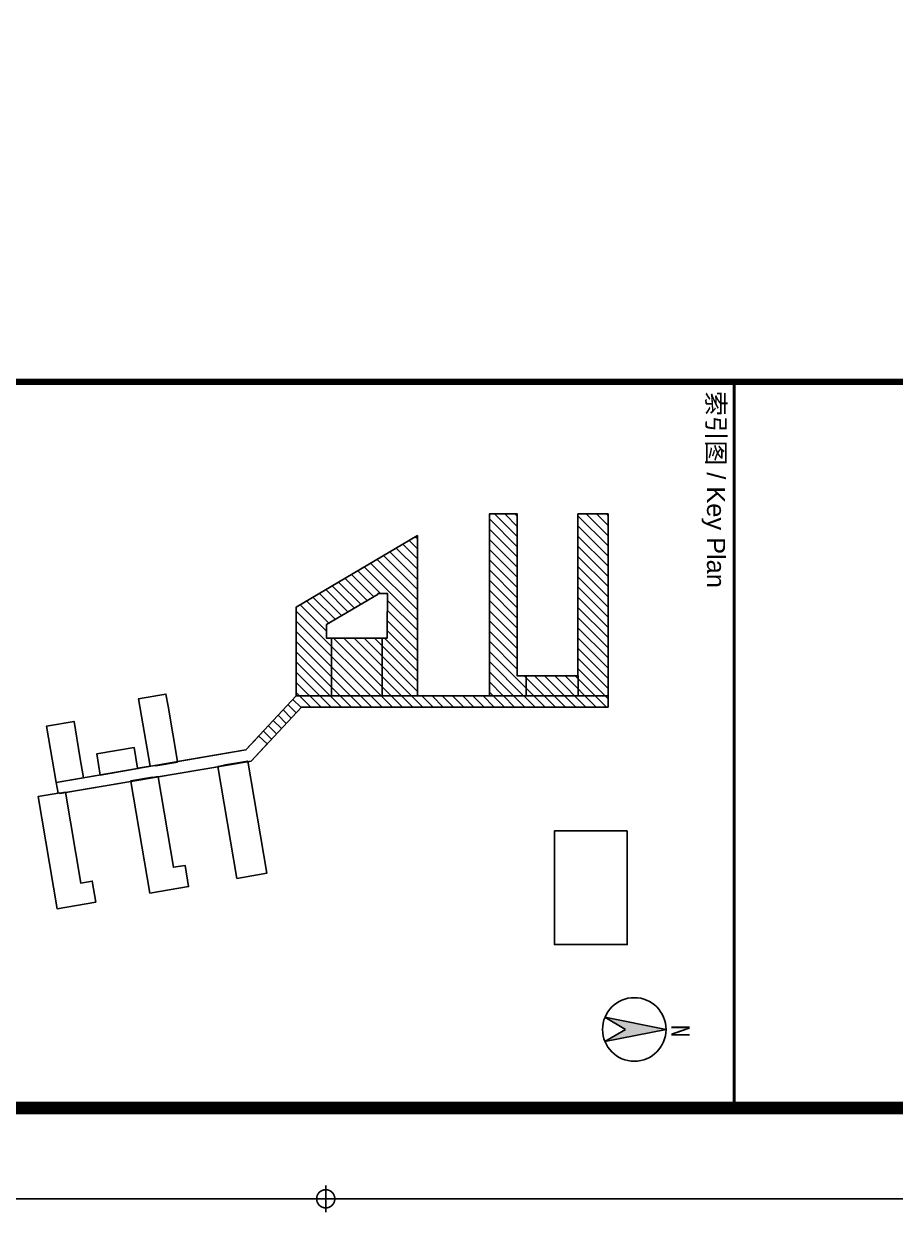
# Model space of a CAD drawing. Extents: x 447078 to 1776277, y 243534 to 519428.
# Drawn here: x 558789 to 560708, y 295967 to 298588 of the extents above; entities that cross this region are included whole.
import ezdxf

# ---------------------------------------------------------------- set-up
doc = ezdxf.new("R2010")
doc.units = 0
doc.header["$LTSCALE"] = 1000
doc.header["$MEASUREMENT"] = 0
for name, color, linetype in [('A-HATH', 8, 'Continuous'), ('G-0-XREF', 2, 'Continuous'), ('图框CCDI_B0GA1+0.00$0$G-0-XREF', 2, 'Continuous'), ('图框CCDI_B0GA1+0.00$0$G-ANNO-NOTE', 21, 'Continuous'), ('图框CCDI_B0GA1+0.00$0$G-ANNO-TEXT', 33, 'Continuous'), ('图框CCDI_B0GA1+0.00$0$G-BORD', 3, 'Continuous'), ('图框CCDI_B0GA1+0.00$0$符号', 7, 'Continuous')]:
    doc.layers.add(name, color=color, linetype=linetype)
doc.styles.add('图框CCDI_B0GA1+0.00$0$CCDI_T0G_01', font='')
doc.styles.add('图框CCDI_B0GA1+0.00$0$CCDI_T_G01', font='arial.ttf')
doc.styles.get('图框CCDI_B0GA1+0.00$0$CCDI_T0G_01').set_extended_font_data('Arial')

# ---------------------------------------------------------------- blocks, each defined once
blk = doc.blocks.new('图框CCDI_B0GA1+0.00$0$A$C52F44C65')
at = {"layer": '图框CCDI_B0GA1+0.00$0$G-ANNO-NOTE', "color": 8, "elevation": 63}
blk.add_lwpolyline([(-3054, -1178), (-3054, -1981), (-1801, -1981), (-1801, -1222), (-1801, -1222), (-1801, -1222), (-1801, -1222), (-1801, -1178)], close=True, dxfattribs=at)
at = {"layer": '图框CCDI_B0GA1+0.00$0$G-ANNO-NOTE', "color": 8}
for points in [[(-5267, -1389), (-6417, -1389), (-6417, -1389), (-6417, -1389), (-6546, -1389), (-6546, -1659), (-6546, -1722), (-4760, -1722), (-4760, -1719), (-4540, -1719), (-4540, -1389), (-5267, -1389), (-5267, -1389)], [(-4417, -1389), (-4540, -1389), (-4540, -2696), (-4543, -2696), (-4543, -3490), (-4540, -3490), (-4540, -4825), (-3946, -5379), (-3819, -6134), (-3812, -6133), (-3772, -6372), (-3775, -6373), (-3765, -6435), (-3768, -6435), (-3745, -6569), (-3739, -6568), (-3587, -7469), (-3469, -7449), (-3472, -7430), (-3469, -7430), (-3479, -7367), (-3476, -7367), (-3598, -6646), (-3604, -6647), (-3644, -6408), (-3641, -6408), (-3652, -6346), (-3649, -6345), (-3760, -5687), (-3763, -5687), (-3774, -5625), (-3777, -5625), (-3822, -5358), (-3816, -5357), (-3821, -5323), (-4417, -4768)], [(-4760, -2293), (-4540, -2293), (-4540, -1719), (-4760, -1719)], [(-4540, -2293), (-4760, -2293), (-4760, -2390), (-6546, -2390), (-6546, -2453), (-6546, -2696), (-6417, -2696), (-6417, -2696), (-6417, -2696), (-4543, -2696), (-4543, -2696), (-4540, -2696)], [(-4540, -3490), (-6307, -3490), (-5520, -4825), (-4675, -4825), (-4540, -4825), (-4540, -4554), (-4540, -4435), (-5176, -4435), (-5176, -4491), (-5176, -4491), (-5176, -4491), (-5329, -4491), (-5663, -3924), (-5669, -3924), (-5669, -3820), (-5469, -3820), (-5469, -3824), (-5176, -3824), (-5176, -3824), (-5176, -3824), (-5176, -3880), (-4540, -3880), (-4540, -3761), (-4540, -3761)], [(-5176, -3880), (-4939, -3880), (-4939, -3880), (-4540, -3880), (-4540, -4435), (-4939, -4435), (-4939, -4435), (-5176, -4435)], [(-3774, -5625), (-3777, -5625), (-3822, -5358), (-2586, -5149), (-2540, -5417), (-2540, -5417), (-2530, -5479), (-3763, -5687)], [(-2368, -6438), (-2440, -6010), (-2673, -6049), (-2652, -6177), (-3649, -6345), (-3649, -6345), (-3652, -6346), (-3641, -6408), (-3644, -6408), (-3604, -6647), (-3598, -6646)], [(-3812, -6133), (-3818, -6134), (-3818, -6134), (-4427, -6237), (-4561, -6260), (-4520, -6499), (-4510, -6561), (-3768, -6435), (-3768, -6435), (-3765, -6435), (-3775, -6373), (-3772, -6372)], [(-3739, -6568), (-3745, -6569), (-3744, -6572), (-3971, -6610), (-3902, -7022), (-3669, -6983)], [(-2268, -7032), (-2501, -7071), (-2479, -7198), (-3479, -7367), (-3469, -7430), (-3472, -7430), (-3469, -7449), (-3469, -7449), (-3469, -7449), (-3431, -7669), (-2195, -7460)], [(-3637, -7169), (-3870, -7209), (-3870, -7209), (-4259, -7272), (-4208, -7574), (-3587, -7469)]]:
    blk.add_lwpolyline(points, close=True, dxfattribs=at)
blk.add_lwpolyline([(-4098, -5238), (-4012, -5145), (-3821, -5323), (-3466, -7429), (-3472, -7430), (-3469, -7449), (-3587, -7469), (-3946, -5379), (-4098, -5238)], dxfattribs=at)
blk = doc.blocks.new('图框CCDI_B0GA1+0.00$0$MidPoitent')
at = {"const_width": 0.18}
for points in [[(0, -1.5), (0, 1.5)], [(-1.5, 0), (1.5, 0)]]:
    blk.add_lwpolyline(points, dxfattribs=at)
blk.add_lwpolyline([(0, -1, 1), (0, 1, 1), (0, -1, 1)], format="xyb", dxfattribs=at)
blk = doc.blocks.new('图框CCDI_B0GA1+0.00$0$$plan$00002322')
at = {"layer": '图框CCDI_B0GA1+0.00$0$符号'}
blk.add_hatch(color=256, dxfattribs=at).paths.add_polyline_path([(0, 1000), (-382, -924), (0, -280), (382, -924)])
for p, q in [((0, 1000, 0), (-382, -924, 0)), ((0, 1000, 0), (382, -924, 0)), ((0, -280, 0), (-382, -924, 0)), ((382, -924, 0), (0, -280, 0))]:
    blk.add_line(p, q, dxfattribs=at)
blk.add_circle((0, 0, 0), 1000, dxfattribs=at)
blk = doc.blocks.new('图框CCDI_B0GA1+0.00')
at = {"layer": 'A-HATH', "ltscale": 5}
h = blk.add_hatch(dxfattribs=at)
h.set_pattern_fill('ANSI31', color=256, scale=50, style=0)
h.set_pattern_definition([(45, (2793710.37, 149868.35), (-56.1266008, 56.1266008), [])])
h.paths.add_polyline_path([(78560, 32811), (77833, 32811), (77833, 32811), (76683, 32811), (76554, 32811), (76554, 32541), (76554, 32478), (78340, 32478), (78340, 32481), (78560, 32481), (78560, 32481)])
h.paths.add_polyline_path([(78560, 32481), (78340, 32481), (78340, 31907), (78560, 31907)])
h.paths.add_polyline_path([(78340, 31907), (78340, 31810), (76554, 31810), (76554, 31747), (76554, 31504), (76683, 31504), (78557, 31504), (78557, 31504), (78558, 31907)])
h.paths.add_polyline_path([(78560, 30710), (76793, 30710), (77580, 29375), (78425, 29375), (78560, 29375), (78560, 29765), (77924, 29765), (77924, 29709), (77771, 29709), (77437, 30276), (77431, 30276), (77431, 30380), (77631, 30380), (77924, 30376), (77924, 30320), (78560, 30320)])
h.paths.add_polyline_path([(78560, 30320), (78161, 30320), (77924, 30320), (77924, 29765), (78161, 29765), (78560, 29765)], flags=17)
h.paths.add_polyline_path([(78683, 32811), (78683, 29432), (79088, 29055), (79002, 28962), (78560, 29375), (78560, 32811)])
at = {"layer": '图框CCDI_B0GA1+0.00$0$G-BORD'}
blk.add_lwpolyline([(0, 59400), (84100, 59400), (84100, 0), (0, 0)], close=True, dxfattribs=at)
at = {"layer": '图框CCDI_B0GA1+0.00$0$G-BORD', "const_width": 140}
blk.add_lwpolyline([(3300, 58400), (83100, 58400), (83100, 1000), (3300, 1000)], close=True, dxfattribs=at)
at = {"layer": '图框CCDI_B0GA1+0.00$0$G-BORD'}
for points, const_width in [([(75100, 1000), (75100, 58400)], 70), ([(75100, 34200), (83100, 34200)], 35)]:
    blk.add_lwpolyline(points, dxfattribs=dict(at, const_width=const_width))
at = {"layer": '图框CCDI_B0GA1+0.00$0$G-0-XREF', "ltscale": 5}
blk.add_blockref('图框CCDI_B0GA1+0.00$0$A$C52F44C65', (83100, 34200), dxfattribs=at)
at = {"layer": '图框CCDI_B0GA1+0.00$0$G-ANNO-TEXT', "xscale": 0.3499199999999991, "yscale": 0.3499199999999991, "zscale": 0.3499199999999991, "rotation": 5.149586347688501e-11}
blk.add_blockref('图框CCDI_B0GA1+0.00$0$$plan$00002322', (82234, 33099, 0), dxfattribs=at)
at = {"layer": '图框CCDI_B0GA1+0.00$0$G-BORD', "xscale": 100, "yscale": 100, "zscale": 100}
blk.add_blockref('图框CCDI_B0GA1+0.00$0$MidPoitent', (84100, 29700), dxfattribs=at)
blk.add_blockref('图框CCDI_B0GA1+0.00$0$MidPoitent', (84100, 29700), dxfattribs=at)
at = {"layer": '图框CCDI_B0GA1+0.00$0$G-ANNO-TEXT', "char_height": 200}
for s, insert, width, attachment_point, style in [('{\\fSimSun|b0|i0|c134|p54;索引图} / Key Plan', (75200, 34100), 7900, 1, '图框CCDI_B0GA1+0.00$0$CCDI_T_G01'), ('\\pxl0.8335;{\\fSimHei|b0|i0|c134|p2;N}', (82018, 33508), 753.13, 7, '图框CCDI_B0GA1+0.00$0$CCDI_T0G_01')]:
    blk.add_mtext(s, dxfattribs=dict(at, insert=insert, width=width, attachment_point=attachment_point, style=style))

msp = doc.modelspace()

# ---------------------------------------------------------------- block references
at = {"layer": 'G-0-XREF', "xscale": 0.2, "yscale": 0.2, "zscale": 0.2, "rotation": 270}
msp.add_blockref('图框CCDI_B0GA1+0.00', (553513.7, 312819.2), dxfattribs=at)

doc.saveas('drawing.dxf')
